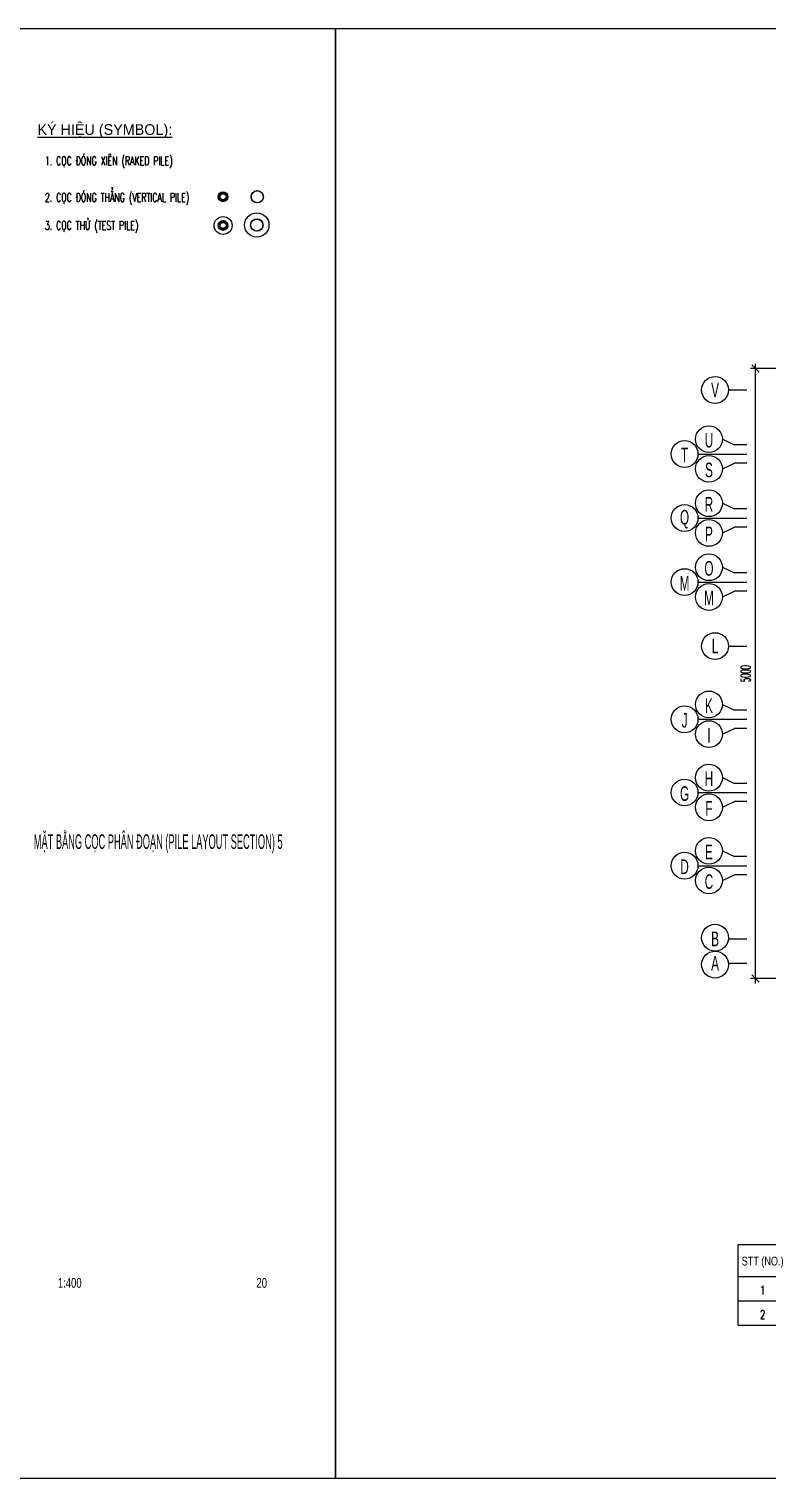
# Model space of a CAD drawing. Extents: x -687 to 941179, y -259 to 135874.
# Drawn here: x 854665 to 860716, y 108166 to 120046 of the extents above; entities that cross this region are included whole.
import ezdxf
from ezdxf.enums import TextEntityAlignment as Align

# ---------------------------------------------------------------- set-up
doc = ezdxf.new("R2010")
doc.units = 0
doc.header["$MEASUREMENT"] = 0
doc.header["$PDMODE"] = 3
doc.layers.get('0').update_dxf_attribs({"color": 6, "linetype": 'CONTINUOUS'})
doc.layers.get('DEFPOINTS').update_dxf_attribs({"linetype": 'CONTINUOUS'})
for name, color, linetype in [('Coc', 6, 'CONTINUOUS'), ('Hatch', 8, 'CONTINUOUS'), ('Khung', 1, 'CONTINUOUS'), ('Kich thuoc', 2, 'CONTINUOUS'), ('Net vang', 2, 'CONTINUOUS'), ('STT', 4, 'CONTINUOUS'), ('Text', 4, 'CONTINUOUS')]:
    doc.layers.add(name, color=color, linetype=linetype)
doc.styles.add('CMB-2', font='Vhavanb.ttf', dxfattribs={"width": 1.5, "height": 2})
doc.styles.add('Kichthuoc', font='romans.shx', dxfattribs={"width": 0.5})
doc.styles.get("Standard").update_dxf_attribs({"font": 'vnsimpleh.shx', "width": 0.65})
doc.styles.add('Ten', font='Vharialn.ttf')
doc.styles.add('Tieude', font='Vhavan.ttf')
doc.dimstyles.new('Dim 400', dxfattribs={"dimscale": 400, "dimtxt": 0.2, "dimasz": 0.15, "dimexe": 0.1, "dimexo": 0.2, "dimgap": 0.1, "dimtad": 1, "dimdec": 0, "dimlfac": -1, "dimzin": 0, "dimdsep": 46, "dimtxsty": 'Kichthuoc', "dimblk": 'OBLIQUE', "dimcen": 0.1, "dimdle": 0.1, "dimclrd": 2, "dimclre": 2, "dimclrt": 4, "dimadec": 0, "dimazin": 0, "dimtfac": 1, "dimtdec": 0, "dimtix": 1, "dimtmove": 2, "dimatfit": 3, "dimfxl": 1, "dimtolj": 1, "dimtzin": 0, "dimarcsym": 0})

# ---------------------------------------------------------------- blocks, each defined once
blk = doc.blocks.new('Coc ong D800')
at = {"layer": 'Hatch'}
h = blk.add_hatch(dxfattribs=at)
h.set_pattern_fill('ANSI31', color=256, scale=50, style=0)
h.set_pattern_definition([(45, (-821332.725, -122845.077), (-4.419417382, 4.419417382), [])])
h.paths.add_polyline_path([(-40, 0, 1), (40, 0, 1)])
h.paths.add_polyline_path([(25, 0, -1), (-25, 0, -1)], flags=16)
at = {"layer": 'Coc'}
blk.add_circle((0, 0), 40, dxfattribs=at)
at = {"layer": 'Net vang'}
blk.add_circle((0, 0), 25, dxfattribs=at)
blk = doc.blocks.new('_Oblique')
at = {"color": 0, "linetype": 'ByBlock', "lineweight": -2}
blk.add_line((-0.5, -0.5), (0.5, 0.5), dxfattribs=at)
blk = doc.blocks.new('*D321')
at = {"layer": 'DEFPOINTS', "color": 0}
for p in [(860621, 117261), (861129, 117261), (861129, 112261)]:
    blk.add_point(p, dxfattribs=at)
at = {"layer": 'Kich thuoc', "color": 2, "lineweight": -2}
for p, q in [((861049, 117261), (860581, 117261)), ((860621, 112221), (860621, 117301)), ((861049, 112261), (860581, 112261))]:
    blk.add_line(p, q, dxfattribs=at)
at = {"layer": 'Kich thuoc', "color": 2, "lineweight": -2, "xscale": 60, "yscale": 60, "zscale": 60}
for p, rotation in [((860621, 117261), 90), ((860621, 112261), 270)]:
    blk.add_blockref('_Oblique', p, dxfattribs=dict(at, rotation=rotation))
at = {"layer": 'Kich thuoc', "color": 4, "insert": (860541, 114761), "char_height": 80, "attachment_point": 5, "rotation": 90, "style": 'Kichthuoc'}
blk.add_mtext('\\A1;5000', dxfattribs=at)
blk = doc.blocks.new('*D700')
at = {"layer": 'DEFPOINTS', "color": 0}
for p in [(856337, 116036), (862285, 115991), (862635, 115961), (863835, 116036), (862487, 115935)]:
    blk.add_point(p, dxfattribs=at)
at = {"layer": 'Kich thuoc', "color": 2, "lineweight": -2}
blk.add_line((862408, 115921), (862256, 115894), dxfattribs=at)
blk.add_arc((863060, 116036), 776, 180, 190, dxfattribs=at)
at = {"layer": 'Kich thuoc', "color": 2, "lineweight": -2, "xscale": 60, "yscale": 60, "zscale": 60}
for p, rotation in [((862284, 116036), 90.00000000000006), ((862295, 115901), 279.9999999989629)]:
    blk.add_blockref('_Oblique', p, dxfattribs=dict(at, rotation=rotation))
at = {"layer": 'Kich thuoc', "color": 4, "insert": (862366, 115975), "char_height": 80, "attachment_point": 5, "rotation": 275, "style": 'Kichthuoc'}
blk.add_mtext('\\A1;10°', dxfattribs=at)
blk = doc.blocks.new('*D701')
at = {"layer": 'DEFPOINTS', "color": 0}
for p in [(862635, 116121), (862782, 116147), (862948, 116089), (856337, 116046), (863835, 116046)]:
    blk.add_point(p, dxfattribs=at)
at = {"layer": 'Kich thuoc', "color": 2, "lineweight": -2}
blk.add_line((862861, 116161), (862978, 116182), dxfattribs=at)
blk.add_arc((862209, 116046), 740, 0, 10, dxfattribs=at)
at = {"layer": 'Kich thuoc', "color": 2, "lineweight": -2, "xscale": 60, "yscale": 60, "zscale": 60}
for p, rotation in [((862938, 116175), 99.99999999895849), ((862950, 116046), 270.0000000000002)]:
    blk.add_blockref('_Oblique', p, dxfattribs=dict(at, rotation=rotation))
at = {"layer": 'Kich thuoc', "color": 4, "insert": (863027, 116118), "char_height": 80, "attachment_point": 5, "rotation": 275, "style": 'Kichthuoc'}
blk.add_mtext('\\A1;10°', dxfattribs=at)
blk = doc.blocks.new('*D712')
at = {"layer": 'DEFPOINTS', "color": 0}
for p in [(856337, 113786), (862285, 113741), (862635, 113711), (863835, 113786), (862487, 113685)]:
    blk.add_point(p, dxfattribs=at)
at = {"layer": 'Kich thuoc', "color": 2, "lineweight": -2}
blk.add_line((862408, 113671), (862256, 113644), dxfattribs=at)
blk.add_arc((863060, 113786), 776, 180, 190, dxfattribs=at)
at = {"layer": 'Kich thuoc', "color": 2, "lineweight": -2, "xscale": 60, "yscale": 60, "zscale": 60}
for p, rotation in [((862284, 113786), 89.99999999999991), ((862295, 113651), 279.9999999989587)]:
    blk.add_blockref('_Oblique', p, dxfattribs=dict(at, rotation=rotation))
at = {"layer": 'Kich thuoc', "color": 4, "insert": (862366, 113725), "char_height": 80, "attachment_point": 5, "rotation": 275, "style": 'Kichthuoc'}
blk.add_mtext('\\A1;10°', dxfattribs=at)
blk = doc.blocks.new('*D713')
at = {"layer": 'DEFPOINTS', "color": 0}
for p in [(862635, 113871), (862782, 113897), (862948, 113839), (856337, 113796), (863835, 113796)]:
    blk.add_point(p, dxfattribs=at)
at = {"layer": 'Kich thuoc', "color": 2, "lineweight": -2}
blk.add_line((862861, 113911), (862978, 113932), dxfattribs=at)
blk.add_arc((862209, 113796), 740, 360, 10, dxfattribs=at)
at = {"layer": 'Kich thuoc', "color": 2, "lineweight": -2, "xscale": 60, "yscale": 60, "zscale": 60}
for p, rotation in [((862938, 113925), 99.99999999896151), ((862950, 113796), 269.9999999999999)]:
    blk.add_blockref('_Oblique', p, dxfattribs=dict(at, rotation=rotation))
at = {"layer": 'Kich thuoc', "color": 4, "insert": (863027, 113868), "char_height": 80, "attachment_point": 5, "rotation": 275, "style": 'Kichthuoc'}
blk.add_mtext('\\A1;10°', dxfattribs=at)

msp = doc.modelspace()

# ---------------------------------------------------------------- linework, layer by layer
at = {"layer": 'Coc'}
for centre in [(856536.8, 118670.1), (856533.1, 118438.6)]:
    msp.add_circle(centre, 50.8, dxfattribs=at)
at = {"layer": 'Coc', "color": 7}
msp.add_circle((856533.1, 118438.6), 49.2, dxfattribs=at)
at = {"layer": 'DEFPOINTS'}
for points in [[(840379.2, 108165.8), (857179.2, 108165.8), (857179.2, 120045.8), (840379.2, 120045.8)], [(857179.2, 108165.8), (873979.2, 108165.8), (873979.2, 120045.8), (857179.2, 120045.8)]]:
    msp.add_lwpolyline(points, close=True, dxfattribs=at)
at = {"layer": 'Khung', "lineweight": 0}
for p, q in [((860480.3, 109419), (860480.3, 110079.3)), ((860480.3, 110079.3), (864380.3, 110079.3)), ((860480.3, 109819), (864380.3, 109819)), ((860480.3, 109419), (864380.3, 109419))]:
    msp.add_line(p, q, dxfattribs=at)
at = {"layer": 'Net vang'}
for p, q in [((860400.2, 117086.1), (860550.2, 117086.1)), ((860400.2, 116561.1), (860550.2, 116561.1)), ((860400.2, 116036.1), (860550.2, 116036.1)), ((860400.2, 115511.1), (860550.2, 115511.1)), ((860400.2, 114986.1), (860550.2, 114986.1)), ((860400.2, 114386.1), (860550.2, 114386.1)), ((860400.2, 113786.1), (860550.2, 113786.1)), ((860400.2, 113186.1), (860550.2, 113186.1)), ((860400.2, 112586.1), (860550.2, 112586.1)), ((860400.2, 112386.1), (860550.2, 112386.1))]:
    msp.add_line(p, q, dxfattribs=at)
at = {"layer": 'Net vang', "lineweight": 0}
msp.add_line((860480.3, 109619), (864380.3, 109619), dxfattribs=at)
at = {"layer": 'Net vang'}
for centre, radius in [((856536.8, 118670.1), 49.2), ((856256.2, 118434.7), 73.7), ((856533.1, 118438.6), 99.8), ((860290.2, 117086.1), 110), ((860240.2, 116682.8), 110), ((860040.2, 116561.1), 110), ((860240.2, 116439.5), 110), ((860240.2, 116157.8), 110), ((860040.2, 116036.1), 110), ((860240.2, 115914.5), 110), ((860240.2, 115632.8), 110), ((860040.2, 115511.1), 110), ((860240.2, 115389.5), 110), ((860290.2, 114986.1), 110), ((860240.2, 114507.8), 110), ((860040.2, 114386.1), 110), ((860240.2, 114264.5), 110), ((860240.2, 113907.8), 110), ((860040.2, 113786.1), 110), ((860240.2, 113664.5), 110), ((860240.2, 113307.8), 110), ((860040.2, 113186.1), 110), ((860240.2, 113064.5), 110), ((860290.2, 112595.2), 110), ((860290.2, 112375.2), 110)]:
    msp.add_circle(centre, radius, dxfattribs=at)
at = {"layer": 'STT'}
for p, q in [((860350.2, 116682.8), (860450.2, 116636.1)), ((860150.2, 116561.1), (860550.2, 116561.1)), ((860550.2, 116636.1), (860450.2, 116636.1)), ((860350.2, 116439.5), (860450.2, 116486.1)), ((860550.2, 116486.1), (860450.2, 116486.1)), ((860350.2, 116157.8), (860450.2, 116111.1)), ((860550.2, 116111.1), (860450.2, 116111.1)), ((860150.2, 116036.1), (860550.2, 116036.1)), ((860350.2, 115914.5), (860450.2, 115961.1)), ((860550.2, 115961.1), (860450.2, 115961.1)), ((860350.2, 115632.8), (860450.2, 115586.1)), ((860150.2, 115511.1), (860550.2, 115511.1)), ((860550.2, 115586.1), (860450.2, 115586.1)), ((860350.2, 115389.5), (860450.2, 115436.1)), ((860550.2, 115436.1), (860450.2, 115436.1)), ((860350.2, 114507.8), (860450.2, 114461.1)), ((860550.2, 114461.1), (860450.2, 114461.1)), ((860150.2, 114386.1), (860550.2, 114386.1)), ((860350.2, 114264.5), (860450.2, 114311.1)), ((860550.2, 114311.1), (860450.2, 114311.1)), ((860350.2, 113907.8), (860450.2, 113861.1)), ((860550.2, 113861.1), (860450.2, 113861.1)), ((860150.2, 113786.1), (860550.2, 113786.1)), ((860350.2, 113664.5), (860450.2, 113711.1)), ((860550.2, 113711.1), (860450.2, 113711.1)), ((860350.2, 113307.8), (860450.2, 113261.1)), ((860550.2, 113261.1), (860450.2, 113261.1)), ((860150.2, 113186.1), (860550.2, 113186.1)), ((860350.2, 113064.5), (860450.2, 113111.1)), ((860550.2, 113111.1), (860450.2, 113111.1))]:
    msp.add_line(p, q, dxfattribs=at)

# ---------------------------------------------------------------- block references
at = {"layer": 'Coc'}
for p in [(856256.2, 118670.1), (856256.2, 118434.7)]:
    msp.add_blockref('Coc ong D800', p, dxfattribs=at)

# ---------------------------------------------------------------- texts
at = {"layer": 'Text', "style": 'Tieude'}
msp.add_text('%%UKý hiÖu (symbol):', height=88, dxfattribs=at).set_placement((854734.2, 119177.3))
at = {"layer": 'Text', "width": 0.65}
for s, p in [('1. cäc ®ãng xiªn (raked pile)', (854795.3, 118928.7)), ('2. cäc ®ãng th¼ng (vertical pile)', (854795.3, 118628.7)), ('3. cäc thö (test pile)', (854795.3, 118399.4))]:
    msp.add_text(s, height=72, dxfattribs=at).set_placement(p)
at = {"layer": 'Text', "style": 'Ten', "width": 0.7}
for s, p in [('v', (860290.2, 117086.1)), ('u', (860240.2, 116673.7)), ('t', (860040.2, 116552.1)), ('s', (860240.2, 116430.5)), ('r', (860240.2, 116148.7)), ('q', (860040.2, 116027.1)), ('p', (860240.2, 115905.5)), ('o', (860240.2, 115623.7)), ('m', (860040.2, 115502.1)), ('m', (860240.2, 115380.5)), ('l', (860290.2, 114986.1)), ('k', (860240.2, 114498.7)), ('j', (860040.2, 114377.1)), ('i', (860240.2, 114255.5)), ('h', (860240.2, 113898.7)), ('g', (860040.2, 113777.1)), ('f', (860240.2, 113655.5)), ('e', (860240.2, 113298.7)), ('d', (860040.2, 113177.1)), ('c', (860240.2, 113055.5)), ('B', (860290.2, 112586.1)), ('A', (860290.2, 112386.1))]:
    msp.add_text(s, height=120, dxfattribs=at).set_placement(p, align=Align.MIDDLE)
at = {"layer": 'Text', "style": 'CMB-2', "width": 0.477517}
msp.add_text('MÆt b»ng cäc ph©n ®o¹n (Pile layout section) 5', height=120, dxfattribs=at).set_placement((854704.4, 113323.2), (856744.4, 113323.2), align=Align.FIT)
at = {"layer": 'Text', "lineweight": 0, "style": 'Ten', "width": 0.9}
msp.add_text('STT (no.)', height=72, dxfattribs=at).set_placement((860680.3, 109908.3), align=Align.CENTER)
at = {"layer": 'Text', "style": 'Ten', "width": 0.85}
for s, p in [('1:400', (854999.2, 109725.8)), ('20', (856573.4, 109725.8))]:
    msp.add_text(s, height=80, dxfattribs=at).set_placement(p, align=Align.CENTER)
at = {"layer": 'Text', "lineweight": 0, "width": 0.65}
for s, p in [('1', (860680.3, 109669.8)), ('2', (860680.3, 109469.8))]:
    msp.add_text(s, height=72, dxfattribs=at).set_placement(p, align=Align.CENTER)

# ---------------------------------------------------------------- dimensions: what is measured, and where the dimension line sits
at = {"layer": 'Kich thuoc'}
dim = msp.add_linear_dim(base=(860620.7, 117261.1), p1=(861129.1, 112261.1), p2=(861129.1, 117261.1), angle=90, dimstyle='Dim 400', dxfattribs=at)
dim.commit()
dim.dimension.update_dxf_attribs({"geometry": '*D321', "text_midpoint": (860540.7, 114761.1)})
for base, line1, line2, picture, middle in [((862948.4, 116089.2), ((863834.6, 116046.1), (856336.6, 116046.1)), ((862634.6, 116121.1), (862782.3, 116147.2)), '*D701', (863026.5, 116117.6)), ((862284.9, 115991), ((862634.6, 115961.1), (862486.9, 115935.1)), ((863834.6, 116036.1), (856336.6, 116036.1)), '*D700', (862366.2, 115975.4)), ((862948.4, 113839.2), ((863834.6, 113796.1), (856336.6, 113796.1)), ((862634.6, 113871.1), (862782.3, 113897.2)), '*D713', (863026.5, 113867.6)), ((862284.9, 113741), ((862634.6, 113711.1), (862486.9, 113685.1)), ((863834.6, 113786.1), (856336.6, 113786.1)), '*D712', (862366.2, 113725.4))]:
    dim = msp.add_angular_dim_2l(base=base, line1=line1, line2=line2, dimstyle='Dim 400', dxfattribs=at)
    dim.commit()
    dim.dimension.update_dxf_attribs({"geometry": picture, "text_midpoint": middle})

doc.saveas('drawing.dxf')
